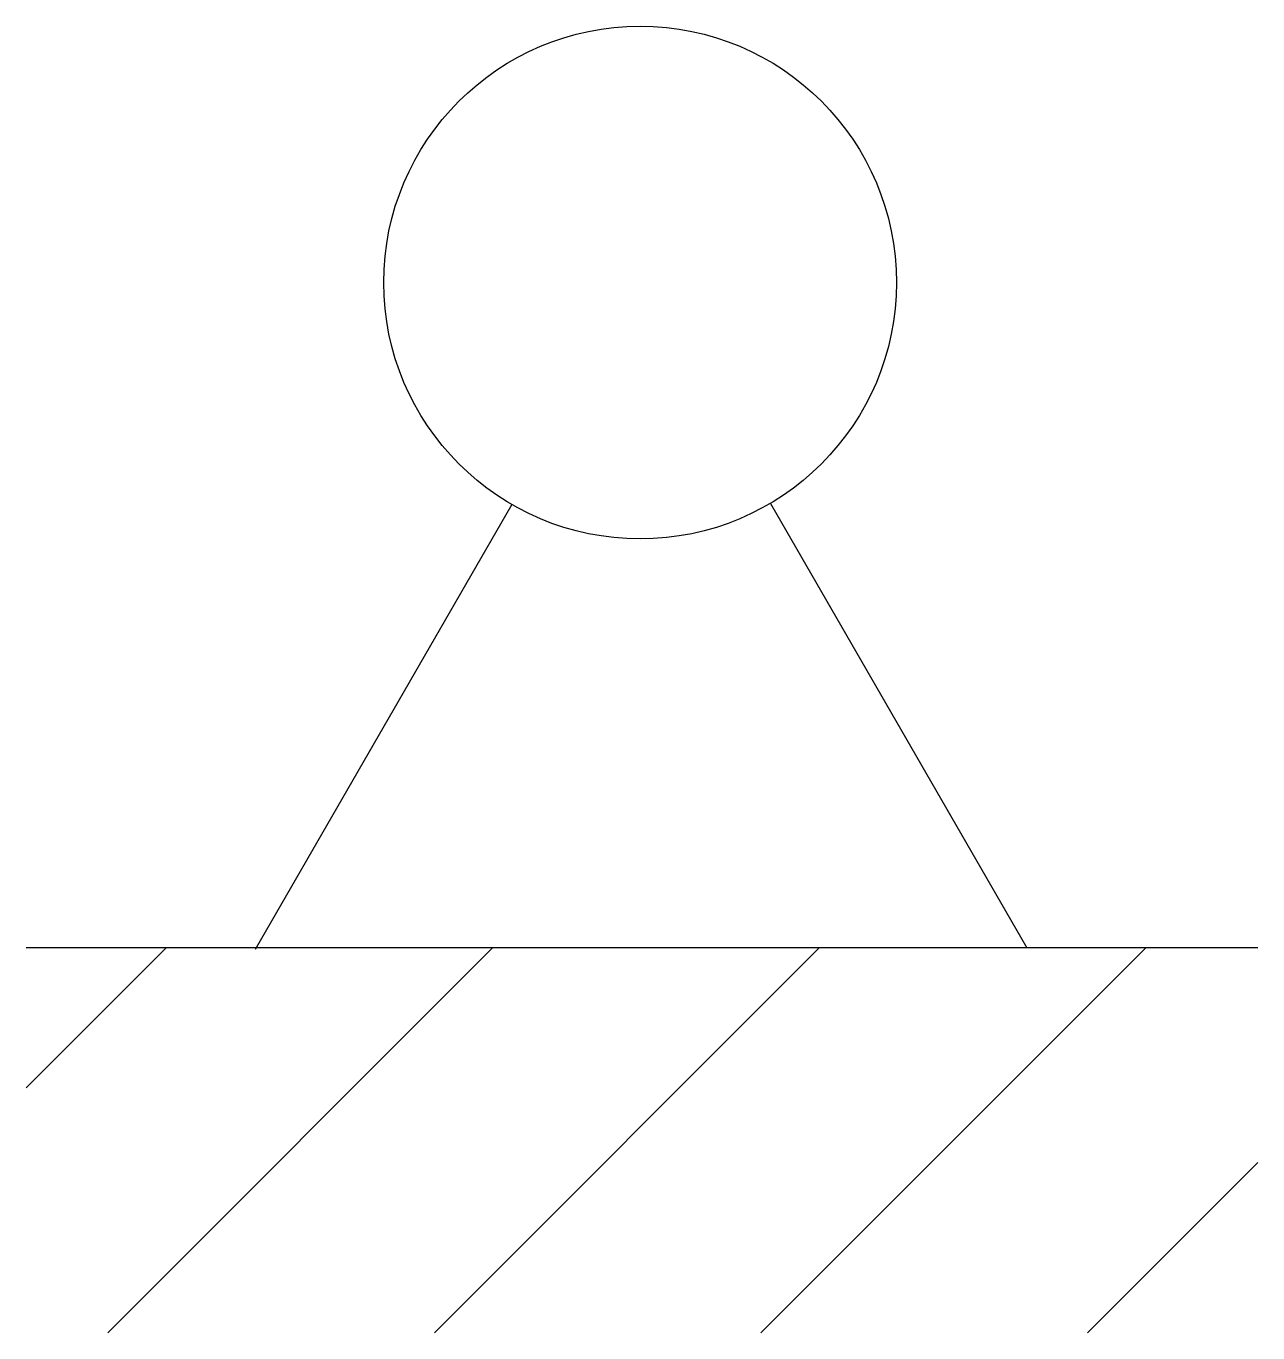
# Model space of a CAD drawing. Extents: x 362.79 to 370.79, y 284.79 to 293.28.
import ezdxf

# ---------------------------------------------------------------- set-up
doc = ezdxf.new("R2010")
doc.units = 0
doc.header["$LTSCALE"] = 5
doc.header["$MEASUREMENT"] = 0
doc.layers.get('0').update_dxf_attribs({"linetype": 'CONTINUOUS'})
doc.layers.add('11', color=1, linetype='CONTINUOUS')
doc.layers.add('12', color=2, linetype='CONTINUOUS')

# ---------------------------------------------------------------- blocks, each defined once
blk = doc.blocks.new('*X0')
at = {"color": 0}
for p, q in [((481.6106, 311.905), (482.5193, 312.8136)), ((482.1406, 310.3136), (484.6406, 312.8136)), ((484.2619, 310.3136), (486.7619, 312.8136)), ((486.3832, 310.3136), (488.8832, 312.8136)), ((488.5045, 310.3136), (489.6106, 311.4197))]:
    blk.add_line(p, q, dxfattribs=at)

msp = doc.modelspace()

# ---------------------------------------------------------------- linework, layer by layer
at = {"layer": '11'}
for p, q in [((365.9429, 290.1686), (364.2754, 287.2804)), ((367.6215, 290.1765), (369.2875, 287.2909)), ((370.7875, 287.2899), (362.7875, 287.2899))]:
    msp.add_line(p, q, dxfattribs=at)
msp.add_circle((366.7754, 291.6105), 1.665, dxfattribs=at)

# ---------------------------------------------------------------- block references
at = {"layer": '12'}
msp.add_blockref('*X0', (-118.8231, -25.5237), dxfattribs=at)

doc.saveas('drawing.dxf')
